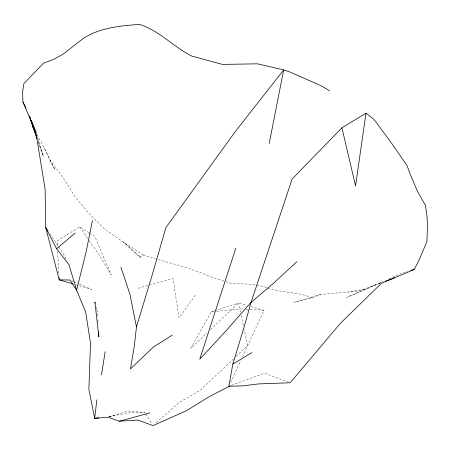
<?xml version="1.0" encoding="UTF-8"?>
<svg xmlns="http://www.w3.org/2000/svg" width="450" height="450" viewBox="0 0 450 450"><rect width="100%" height="100%" fill="white"/><g stroke="black" fill="none" stroke-linecap="round" stroke-linejoin="round"><path stroke-width="0.34" stroke-dasharray="2.25 1.69" d="M230.659 382.438L240.677 360.765M242.443 356.94L264.015 310.286L251.201 306.697M214.583 310.804L211.275 311.878L190.749 348.3L206.966 332.916M195.39 295.172L178.999 317.959L172.986 278.303L150.053 284.867M210.51 329.546L238.382 303.103L247.151 305.561M233.528 358.864L200.014 390.442L179.027 402.559L155.115 423.759M236.07 356.473L247.748 345.465L244.271 329.749M88.982 232.757L79.65 226.862L57.054 240.953L57.364 246.51M380.717 282.583L346.708 297.45L379.507 283.354M381.353 282.296L383.254 281.447M388.957 278.887L400.365 273.78L408.133 270.956M320.518 294.446L293.726 302.377L312.277 297.894L320.518 294.446L359.505 290.993L377.595 284.068M37.074 134.786L43.909 147.161L49.939 160.104L60.283 173.812L69.778 187.706L74.138 195.677L88.543 212.968L105.142 229.489L123.317 242.044L139.286 256.871L143.55 255.161L144.338 255.465C166.011 262.288 188.398 266.861 209.227 276.255L230.507 283.191C242.764 284.169 255.392 283.483 267.176 287.803M231.502 385.312L264.746 373.196L288.253 382.027M380.739 282.752L378.816 283.433L380.739 282.769M215.241 310.59L238.382 303.103L240.497 312.671M109.192 416.807L128.34 410.996L145.024 412.656L132.328 412.408L108.911 416.363M137.914 288.343L149.377 285.058M109.153 416.874L113.653 415.704M364.438 289.119L348.075 292.174M211.275 311.878L214.014 311.597M216.748 311.321L240.694 308.886L243.439 309.054M246.178 309.218L264.015 310.286M267.834 287.989C282.257 293.22 298.086 291.707 312.277 297.894M75.78 284.726L91.676 289.418L78.306 283.613M139.286 256.871L141.064 257.597L123.317 242.044L143.55 255.161M71.938 280.845L73.209 281.396M73.851 281.672L77.67 283.331M89.567 233.128L94.821 236.441L111.246 274.995L99.669 255.589L89.258 240.654M79.65 226.862L87.654 238.354M49.984 233.921L63.169 253.654L66.712 260.37M145.749 413.837L151.942 423.838M49.939 160.104L54.922 169.808L43.909 147.161M38.25 142.037L43.374 156.336L37.783 138.246M38.166 141.199L43.374 156.336M96.154 307.125L96.632 309.071M96.789 309.718L97.419 312.311L97.712 317.216M241.099 315.405L243.518 326.334M97.875 320.017L97.999 322.116M57.634 251.37L58.916 274.286"/><path stroke-width="0.67" d="M329.558 90.754L321.491 85.927L290.188 72.084L283.663 69.919L234.922 132.075L165.904 227.599L152.083 275.338L136.457 326.976L134.303 346.298L130.489 368.933L153.326 347.074L172.328 335.076M96.834 399.842L94.691 418.348L107.871 417.206L119.278 421.217L137.773 420.036L153.039 425.604L186.39 410.721L208.513 397.086L230.197 385.785M365.974 113.22L355.573 185.917L341.921 127.794L365.974 113.22L373.472 118.969L376.656 122.951L391.517 143.151L407.002 165.538L410.535 174.999L417.617 191.644L425.458 205.352L427.016 216.326L427.5 226.063L426.926 241.543L418.759 260.848L414.129 269.533L381.431 283.286L340.206 323.505L290.211 382.764L258.604 383.906L243.281 385.824L228.893 386.263L232.819 364.078L243.534 329.051L251.055 302.372L292.134 179.016L341.921 127.794M101.514 374.85L105.159 351.692M269.218 143.511L283.663 69.919L257.597 63.827L222.407 64.401L191.694 56.036C173.407 46.845 159.3 30.561 139.455 24.396C120.6 25.746 100.536 27.709 84.15 37.806L62.719 54.371L53.421 59.456L43.487 63.197L23.878 83.627L22.613 91.778L22.95 102.009L36.124 132.885M92.396 220.618L86.068 252.248L76.584 290.149L85.68 312.086L90.501 343.282L88.875 389.312L94.691 418.348L98.752 417.78M235.744 248.417L199.755 359.19L224.859 332.111L251.055 302.372L273.364 283.387L296.882 261.658M31.444 120.611L35.713 131.546L45.113 189.011L45.714 227.537L59.226 279.844L70.026 280.018L76.584 290.149L68.962 264.651L56.604 248.771L75.195 233.01M394.644 277.464L392.923 278.572L387.793 280.249M232.819 364.078L251.91 352.569M385.245 281.205L387.152 280.485M149.985 412.881L119.278 421.217M410.794 270.326L414.129 269.533M73.131 283.944L59.226 279.844L59.108 277.757M48.043 231.019L45.714 227.537L56.604 248.771M29.334 115.712L32.889 127.08L33.857 128.858M22.95 102.009L25.993 108.056M32.889 127.08L37.086 138.786M29.79 116.843L37.063 137.964M120.971 267.289L129.977 294.368L136.457 326.976M95.203 303.238L94.888 301.939L98.865 336.819L98.578 331.92"/></g></svg>
